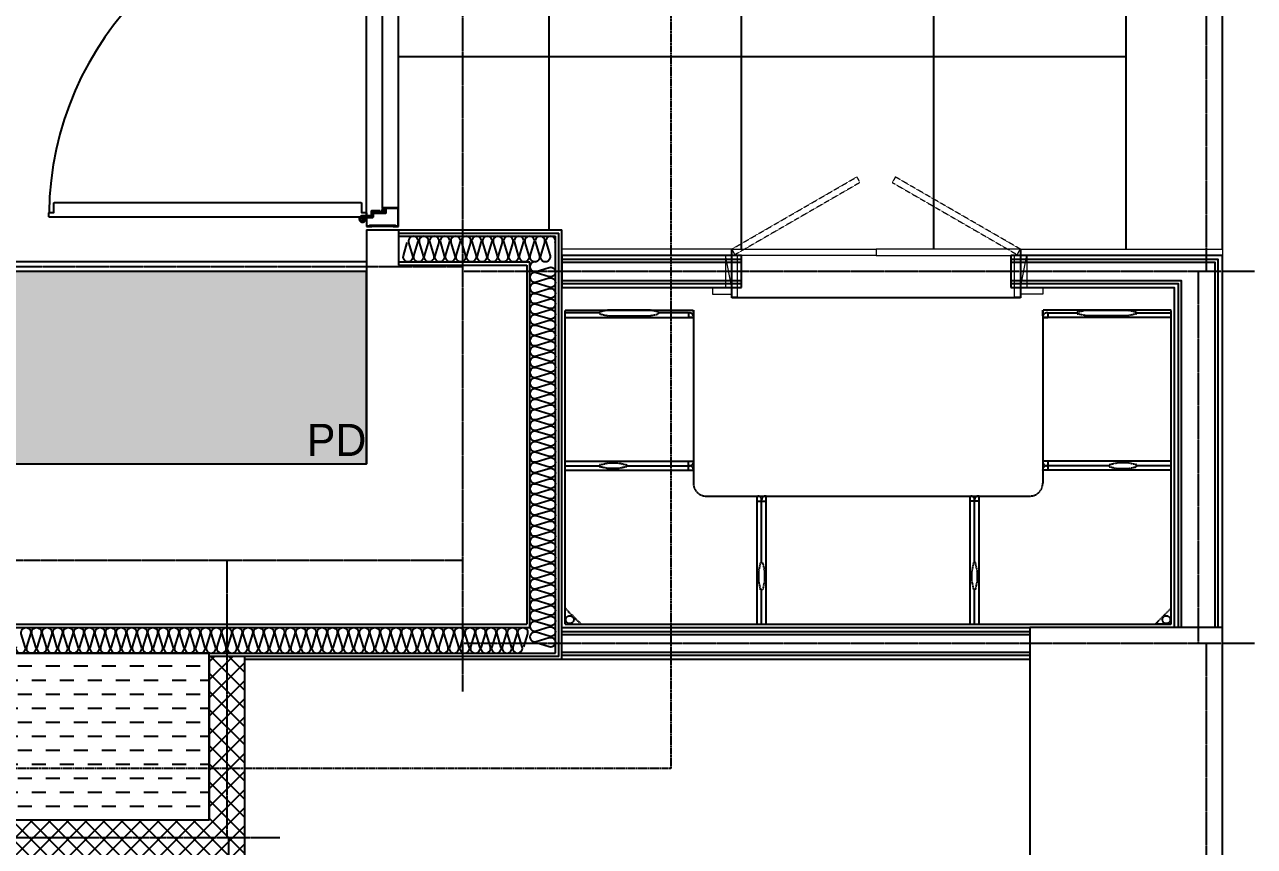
# Model space of a CAD drawing. Header units: millimetres. Extents: x 18456 to 179493, y -203649 to 469211.
# Drawn here: x 140233 to 144070, y 125221 to 127784 of the extents above; entities that cross this region are included whole.
import ezdxf

# ---------------------------------------------------------------- set-up
doc = ezdxf.new("R2010")
doc.units = ezdxf.units.MM
for name, pattern in [('X-평면도(기본형)$0$-HID', [2.5, 1.5, -1]), ('X-평면도(기본형)$0$CEN', [52.5, 50, -1, 0.5, -1]), ('X-평면도(기본형)$0$HID2', [7.5, 6, -1.5]), ('X-평면도(기본형)$0$x-ref_plan S1$0$HID', [2.3, 1.5, -0.8]), ('X-평면도(기본형)$0$X-평면도$0$HID', [2.8, 1.8, -1])]:
    doc.linetypes.add(name, pattern=pattern)
for name, color, linetype, true_color in [('X-평면도(기본형)$0$40HAT', 9, 'Continuous', 0x808080), ('X-평면도(기본형)$0$4GYP', 4, 'Continuous', 0x00ffff), ('X-평면도(기본형)$0$7GYP', 7, 'Continuous', 0x000000), ('X-평면도(기본형)$0$CEN', 1, 'X-평면도(기본형)$0$CEN', 0xff0000), ('X-평면도(기본형)$0$DEFTXT', 7, 'Continuous', 0x7fdfff), ('X-평면도(기본형)$0$DOOR', 4, 'Continuous', 0x00ffff), ('X-평면도(기본형)$0$FUR-KIT', 6, 'Continuous', 0xff00ff), ('X-평면도(기본형)$0$I-FL-FUR(S)', 1, 'X-평면도(기본형)$0$-HID', 0xff0000), ('X-평면도(기본형)$0$INS', 9, 'Continuous', 0x808080), ('X-평면도(기본형)$0$INSUL', 9, 'Continuous', 0x808080), ('X-평면도(기본형)$0$LV', 4, 'Continuous', 0x00ffff), ('X-평면도(기본형)$0$STL', 4, 'Continuous', 0x00ffff), ('X-평면도(기본형)$0$TIL', 5, 'Continuous', 0x0000ff), ('X-평면도(기본형)$0$UIS', 7, 'X-평면도(기본형)$0$HID2', 0x000000), ('X-평면도(기본형)$0$W1', 2, 'Continuous', 0xffff00), ('X-평면도(기본형)$0$W2', 3, 'Continuous', 0x00ff00), ('X-평면도(기본형)$0$설비OPEN', 9, 'Continuous', 0x808080)]:
    doc.layers.add(name, color=color, linetype=linetype, true_color=true_color)
doc.layers.add('X-평면도(기본형)$0$FUR-FIX', color=6, linetype='Continuous', lineweight=9, true_color=0xff00ff)
doc.styles.add('맑은 고딕 Regular', font='')
doc.styles.get('맑은 고딕 Regular').set_extended_font_data('M+39D80 怨좊뵓')
pattern_1 = [(0, (2049.63, -16491.053), (43.75, 43.75), [43.75, -43.75])]

# ---------------------------------------------------------------- blocks, each defined once
blk = doc.blocks.new('X-평면도(기본형)$0$A$C200833B1')
at = {"layer": 'X-평면도(기본형)$0$FUR-FIX', "color": 6, "true_color": 0xff00ff}
for p, q in [((-980, 0, 0), (-980, 20, 0)), ((-980, 20, 0), (-920, 20, 0)), ((-980, 0, 0), (-920, 0, 0)), ((-920, 0, 0), (-940, -100)), ((-903, 30, 0), (-920, 30, 0)), ((-903, -100, 0), (-903, 30, 0)), ((-38, 30, 0), (-38, -100, 0)), ((-20, 30, 0), (-38, 30, 0)), ((-20, 30, 0), (-20, -120, 0)), ((50, 20, 0), (-20, 20, 0)), ((50, 0, 0), (-20, 0, 0)), ((-20, 0, 0), (0, -100)), ((50, 0, 0), (50, 20, 0))]:
    blk.add_line(p, q, dxfattribs=at)
for points in [[(-920, 0), (-920, -100), (-940, -100), (-940, 0)], [(-20, 0), (-20, -100), (0, -100), (0, 0)], [(-920, -100), (-920, -120), (-1450, -120), (-1450, -100)], [(610, -120), (610, -100), (-20, -100), (-20, -120)]]:
    blk.add_lwpolyline(points, close=True, dxfattribs=at)
at = {"layer": 'X-평면도(기본형)$0$FUR-FIX', "color": 8, "ltscale": 20, "true_color": 0x808080}
for points in [[(-920, -120), (-470, -120), (-470, -100), (-920, -100)], [(-20, -120), (-470, -120), (-470, -100), (-20, -100)]]:
    blk.add_lwpolyline(points, close=True, dxfattribs=at)
at = {"layer": 'X-평면도(기본형)$0$FUR-FIX', "color": 1, "linetype": 'X-평면도(기본형)$0$x-ref_plan S1$0$HID', "ltscale": 0.5, "true_color": 0xff0000}
for points in [[(-910, -102.7), (-920, -120), (-530.3, -345), (-520.3, -327.7)], [(-30, -102.7), (-20, -120), (-409.7, -345), (-419.7, -327.7)]]:
    blk.add_lwpolyline(points, close=True, dxfattribs=at)
at = {"layer": 'X-평면도(기본형)$0$FUR-KIT', "linetype": 'Continuous'}
for p, q in [((-920, 32, 0), (-920, -118, 0)), ((-20, 32, 0), (-920, 32, 0)), ((-20, -118, 0), (-20, 32, 0))]:
    blk.add_line(p, q, dxfattribs=at)
blk = doc.blocks.new('X-평면도(기본형)$0$A$C60D55377')
at = {"layer": 'X-평면도(기본형)$0$I-FL-FUR(S)', "color": 1, "linetype": 'X-평면도(기본형)$0$X-평면도$0$HID', "true_color": 0xff0000}
for p, q in [((0, 980), (400, 980)), ((0, 0), (0, 980)), ((107.5, 971), (0, 971)), ((107.5, 973.6), (107.5, 968.4)), ((135, 980), (107.9, 974.1)), ((107.9, 967.9), (135, 962)), ((264, 980), (135, 980)), ((135, 962), (264, 962)), ((291.1, 974.1), (264, 980)), ((264, 962), (291.1, 967.9)), ((291.5, 968.4), (291.5, 973.6)), ((384.5, 971), (291.5, 971)), ((384.5, 971), (388, 971)), ((384.5, 971), (384.5, 957)), ((400, 980), (400, 440)), ((400, 962), (400, 980)), ((1890, 980), (1490, 980)), ((1490, 980), (1490, 440)), ((1490, 962), (1490, 980)), ((1505.5, 971), (1502, 971)), ((1505.5, 971), (1505.5, 957)), ((1505.5, 971), (1597.5, 971)), ((1597.5, 968.4), (1597.5, 973.6)), ((1597.9, 974.1), (1625, 980)), ((1625, 962), (1597.9, 967.9)), ((1625, 980), (1755, 980)), ((1755, 962), (1625, 962)), ((1755, 980), (1782.1, 974.1)), ((1782.1, 967.9), (1755, 962)), ((1782.5, 973.6), (1782.5, 968.4)), ((1782.5, 971), (1890, 971)), ((1890, 0), (1890, 980)), ((0, 957), (400, 957)), ((400, 957), (384.5, 957)), ((400, 959), (400, 957)), ((1490, 959), (1490, 957)), ((1490, 957), (1505.5, 957)), ((1890, 957), (1490, 957)), ((0, 508.4), (400, 508.4)), ((107.9, 497.5), (135, 503.4)), ((135, 503.4), (165, 503.4)), ((165, 503.4), (192.1, 497.5)), ((384, 508.4), (384, 480.4)), ((400, 508.4), (400, 506.4)), ((1890, 508.4), (1490, 508.4)), ((1490, 508.4), (1490, 506.4)), ((1506, 508.4), (1506, 480.4)), ((1725, 503.4), (1697.9, 497.5)), ((1755, 503.4), (1725, 503.4)), ((1782.1, 497.5), (1755, 503.4)), ((0, 494.4), (107.5, 494.4)), ((0, 480.4), (400, 480.4)), ((107.5, 491.8), (107.5, 497)), ((135, 485.4), (107.9, 491.3)), ((165, 485.4), (135, 485.4)), ((192.1, 491.3), (165, 485.4)), ((192.5, 497), (192.5, 491.8)), ((192.5, 494.4), (388, 494.4)), ((400, 480.4), (400, 482.4)), ((1490, 480.4), (1490, 482.4)), ((1890, 480.4), (1490, 480.4)), ((1697.5, 494.4), (1502, 494.4)), ((1697.5, 497), (1697.5, 491.8)), ((1697.9, 491.3), (1725, 485.4)), ((1725, 485.4), (1755, 485.4)), ((1755, 485.4), (1782.1, 491.3)), ((1782.5, 491.8), (1782.5, 497)), ((1890, 494.4), (1782.5, 494.4)), ((440, 400), (1450, 400)), ((599, 0), (599, 400)), ((599, 400), (601, 400)), ((599, 384), (627, 384)), ((613, 192.5), (613, 388)), ((627, 400), (625, 400)), ((627, 0), (627, 400)), ((1263, 0), (1263, 400)), ((1263, 400), (1265, 400)), ((1291, 384), (1263, 384)), ((1277, 192.5), (1277, 388)), ((1291, 400), (1289, 400)), ((1291, 0), (1291, 400)), ((604, 165), (609.9, 192.1)), ((610.4, 192.5), (615.6, 192.5)), ((616.1, 192.1), (622, 165)), ((1273.9, 192.1), (1268, 165)), ((1279.6, 192.5), (1274.4, 192.5)), ((1286, 165), (1280.1, 192.1)), ((604, 135), (604, 165)), ((622, 165), (622, 135)), ((1268, 165), (1268, 135)), ((1286, 135), (1286, 165)), ((609.9, 107.9), (604, 135)), ((622, 135), (616.1, 107.9)), ((1268, 135), (1273.9, 107.9)), ((1280.1, 107.9), (1286, 135)), ((615.6, 107.5), (610.4, 107.5)), ((613, 0), (613, 107.5)), ((1274.4, 107.5), (1279.6, 107.5)), ((1277, 0), (1277, 107.5)), ((0, 0), (0, 50)), ((0, 50), (50, 0)), ((1890, 50), (1840, 0)), ((1890, 0), (1890, 50)), ((0, 0), (1890, 0)), ((0, 0), (50, 0)), ((0, 0), (50, 0)), ((1890, 0), (1840, 0)), ((1890, 0), (1840, 0))]:
    blk.add_line(p, q, dxfattribs=at)
for centre in [(14.5, 14.5), (1875.5, 14.5)]:
    blk.add_circle(centre, 12.3, dxfattribs=at)
for centre, radius, start, end in [((108, 973.6), 0.5, 102.308, 180), ((108, 968.4), 0.5, 180, 257.692), ((291, 973.6), 0.5, 0, 77.692), ((291, 968.4), 0.5, 282.308, 0), ((388, 959), 12, 0, 90), ((1502, 959), 12, 90, 180), ((1598, 973.6), 0.5, 102.308, 180), ((1598, 968.4), 0.5, 180, 257.692), ((1782, 973.6), 0.5, 0, 77.692), ((1782, 968.4), 0.5, 282.308, 0), ((388, 506.4), 12, 270, 0), ((1502, 506.4), 12, 180, 270), ((108, 497), 0.5, 102.308, 180), ((108, 491.8), 0.5, 180, 257.692), ((192, 497), 0.5, 0, 77.692), ((192, 491.8), 0.5, 282.308, 360), ((388, 482.4), 12, 0, 90), ((1502, 482.4), 12, 90, 180), ((1698, 497), 0.5, 102.308, 180), ((1698, 491.8), 0.5, 180, 257.692), ((1782, 497), 0.5, 0, 77.692), ((1782, 491.8), 0.5, 282.308, 360), ((440, 440), 40, 180, 270), ((1450, 440), 40, 270, 0), ((601, 388), 12, 0, 90), ((625, 388), 12, 90, 180), ((1265, 388), 12, 0, 90), ((1289, 388), 12, 90, 180), ((610.4, 192), 0.5, 90, 167.692), ((615.6, 192), 0.5, 12.308, 90), ((1274.4, 192), 0.5, 90, 167.692), ((1279.6, 192), 0.5, 12.308, 90), ((610.4, 108), 0.5, 192.308, 270), ((615.6, 108), 0.5, 270, 347.692), ((1274.4, 108), 0.5, 192.308, 270), ((1279.6, 108), 0.5, 270, 347.692)]:
    blk.add_arc(centre, radius, start, end, dxfattribs=at)
blk = doc.blocks.new('X-평면도(기본형)$0$hd1050')
at = {"layer": 'X-평면도(기본형)$0$DOOR'}
for p, q in [((30, 1), (30, 989)), ((31, 990), (43, 990)), ((44, 989), (44, 976)), ((45, 975), (74, 975)), ((75, 974), (75, 16)), ((29, 0), (0, 0)), ((0, 0), (0, -16.5)), ((27, 2.5), (26.4, 4.4)), ((27.1, 2.5), (26.5, 4.4)), ((27.2, 2.5), (26.6, 4.4)), ((29.2, 3.4), (28, 5)), ((29.6, 3.7), (28.4, 5.3)), ((30.5, 4.4), (29.2, 5.9)), ((30, -21), (30, 4.9)), ((31, -17), (31, 4.9)), ((43, 0), (31, 0)), ((34, -14), (34, 12)), ((44, 14), (44, 1)), ((74, 15), (45, 15)), ((1021, 0), (1050, 0)), ((1050, 0), (1050, -16.5)), ((0, -16.5), (1.6, -16.5)), ((1.6, -16.5), (1.6, -2.6)), ((2.6, -1.6), (27.4, -1.6)), ((28.4, -2.6), (28.4, -19.6)), ((29.4, -20.6), (41.4, -20.6)), ((30, -18), (30, -1)), ((43, -19), (31, -19)), ((31, -22), (40, -22)), ((32, -18), (45, -18)), ((34, -19), (43, -19)), ((48, -15), (35, -15)), ((41, -43), (41, -23)), ((43, -25.7), (41, -25.7)), ((43, -28.7), (41, -28.7)), ((43, -34.1), (41, -34.1)), ((43, -37.1), (41, -37.1)), ((42.4, -21.6), (42.4, -61.1)), ((44, -25.2), (43, -25.7)), ((43, -28.7), (44, -29.2)), ((44, -33.6), (43, -34.1)), ((44, -37.6), (43, -37.1)), ((44, -59.5), (44, -20)), ((44, -43), (44, -20)), ((46, -19), (46, -43)), ((46, -25.2), (47, -25.7)), ((47, -28.7), (46, -29.2)), ((46, -33.6), (47, -34.1)), ((46, -37.6), (47, -37.1)), ((47, -25.7), (49, -25.7)), ((47, -28.7), (49, -28.7)), ((47, -34.1), (49, -34.1)), ((47, -37.1), (49, -37.1)), ((49, -43), (49, -16)), ((1006, -59.5), (1006, -20)), ((1007, -19), (1019, -19)), ((1007.6, -21.6), (1007.6, -61.1)), ((1020.6, -20.6), (1008.6, -20.6)), ((1020, -18), (1020, -1)), ((1021.6, -2.6), (1021.6, -19.6)), ((1047.4, -1.6), (1022.6, -1.6)), ((1048.4, -16.5), (1048.4, -2.6)), ((1050, -16.5), (1048.4, -16.5)), ((44, -43), (41, -43)), ((43.4, -62.1), (56.3, -62.1)), ((44.7, -54.4), (48.2, -50.9)), ((44.7, -53.6), (47.4, -50.9)), ((44.7, -55.2), (48.9, -51)), ((44.7, -52.8), (46.6, -51)), ((44.7, -59.3), (44.7, -52.2)), ((44.7, -52.4), (48.9, -56.6)), ((44.7, -53.2), (48.2, -56.7)), ((44.7, -55.9), (46.9, -53.8)), ((44.7, -54), (47.6, -56.9)), ((44.7, -56.7), (47.1, -54.3)), ((44.7, -57.5), (47.6, -54.7)), ((44.7, -54.8), (47.2, -57.2)), ((44.7, -58.3), (48.2, -54.9)), ((44.7, -59.1), (48.9, -55)), ((44.7, -55.6), (46.9, -57.7)), ((44.7, -56.4), (48.5, -60.2)), ((44.7, -57.2), (47.8, -60.2)), ((44.7, -58), (47, -60.2)), ((44.7, -58.8), (46.2, -60.2)), ((44.8, -52), (45.4, -51.4)), ((44.8, -59.6), (45.3, -60.1)), ((44.9, -51.8), (46.9, -53.8)), ((44.9, -59.8), (46.9, -57.8)), ((54.5, -60.5), (45, -60.5)), ((45.3, -51.4), (47, -53.1)), ((45.3, -60.1), (47, -58.4)), ((54, -60.2), (45.6, -60.2)), ((45.8, -51.2), (47.4, -52.8)), ((46, -43), (49, -43)), ((46, -60.2), (47.4, -58.8)), ((46.4, -48.8), (46.4, -48.8)), ((46.5, -48.7), (46.6, -48.8)), ((46.5, -51), (48, -52.5)), ((46.8, -60.2), (47.9, -59.1)), ((47.1, -48.5), (47.5, -48.8)), ((47.1, -50.9), (48.6, -52.4)), ((47.2, -48.8), (47.7, -48.3)), ((47.6, -60.2), (48.6, -59.2)), ((47.7, -48.3), (48.8, -49.4)), ((47.8, -48.9), (48.6, -48.1)), ((47.8, -56.8), (49.9, -54.7)), ((47.9, -50.9), (49.5, -52.5)), ((47.9, -54.8), (50, -56.9)), ((48.3, -48.1), (54.4, -54.2)), ((48.3, -52.4), (49.5, -51.2)), ((48.3, -59.2), (49.3, -60.2)), ((48.4, -49.2), (49.4, -48.1)), ((48.4, -60.2), (49.4, -59.1)), ((48.8, -51), (54.6, -56.8)), ((48.8, -56.6), (54, -51.4)), ((48.8, -55), (54.1, -60.2)), ((48.9, -49.4), (50.1, -48.2)), ((49.1, -48.1), (54.3, -53.3)), ((49.1, -52.4), (50, -51.5)), ((49.1, -59.2), (50.1, -60.2)), ((49.2, -60.2), (54.4, -54.9)), ((49.3, -49.8), (50.7, -48.4)), ((49.5, -56.7), (54.1, -52.1)), ((49.5, -54.9), (54.6, -59.9)), ((49.7, -50.2), (51.3, -48.6)), ((49.7, -52.5), (52.7, -49.6)), ((49.8, -59), (50.9, -60.2)), ((49.9, -48.2), (54.2, -52.4)), ((49.9, -50.5), (54.4, -55)), ((50, -50.7), (51.8, -48.9)), ((50, -60.2), (54.5, -55.7)), ((50.1, -56.9), (54.2, -52.8)), ((50.1, -54.6), (54.9, -59.4)), ((50.2, -52.8), (53.1, -50)), ((50.2, -51.5), (54.5, -55.9)), ((50.3, -51.2), (52.3, -49.2)), ((50.3, -58.8), (51.7, -60.2)), ((50.5, -57.3), (54.3, -53.5)), ((50.5, -54.3), (54.8, -58.5)), ((50.6, -53.2), (53.4, -50.4)), ((50.6, -57.6), (53.3, -60.2)), ((50.6, -58.3), (52.5, -60.2)), ((50.7, -54), (53.7, -50.9)), ((50.7, -53.7), (54.7, -57.7)), ((50.7, -57.9), (54.4, -54.2)), ((50.8, -60.2), (54.6, -56.4)), ((51, -48.5), (54, -51.5)), ((51.5, -60.2), (54.6, -57.1)), ((52.3, -60.2), (54.7, -57.8)), ((53.1, -60.2), (54.8, -58.5)), ((53.9, -60.2), (54.9, -59.2)), ((54.1, -51.7), (54.9, -59.2)), ((54.8, -52.1), (55.5, -59.4)), ((57.3, -61), (56.4, -52.1)), ((57.4, -52.1), (57.4, -97.4)), ((59, -99), (59, -52.1)), ((991, -99), (991, -52.1)), ((992.6, -52.1), (992.6, -97.4)), ((992.7, -61), (993.6, -52.1)), ((1006.6, -62.1), (993.7, -62.1)), ((995.2, -52.1), (994.5, -59.4)), ((995.9, -51.7), (995.1, -59.2)), ((999.9, -54.6), (995.1, -59.4)), ((996.1, -60.2), (995.1, -59.2)), ((999.5, -54.3), (995.2, -58.5)), ((996.9, -60.2), (995.2, -58.5)), ((999.3, -53.7), (995.3, -57.7)), ((997.7, -60.2), (995.3, -57.8)), ((1001.2, -51), (995.4, -56.8)), ((1000.5, -54.9), (995.4, -59.9)), ((999.2, -60.2), (995.4, -56.4)), ((998.5, -60.2), (995.4, -57.1)), ((999.8, -51.5), (995.5, -55.9)), ((1000, -60.2), (995.5, -55.7)), ((995.5, -60.5), (1005, -60.5)), ((1001.7, -48.1), (995.6, -54.2)), ((1000.1, -50.5), (995.6, -55)), ((999.3, -57.9), (995.6, -54.2)), ((1000.8, -60.2), (995.6, -54.9)), ((1000.9, -48.1), (995.7, -53.3)), ((999.5, -57.3), (995.7, -53.5)), ((1000.1, -48.2), (995.8, -52.4)), ((999.9, -56.9), (995.8, -52.8)), ((1000.5, -56.7), (995.9, -52.1)), ((1001.2, -55), (995.9, -60.2)), ((999, -48.5), (996, -51.5)), ((1001.2, -56.6), (996, -51.4)), ((996, -60.2), (1004.4, -60.2)), ((999.3, -54), (996.3, -50.9)), ((999.4, -53.2), (996.6, -50.4)), ((999.4, -57.6), (996.7, -60.2)), ((999.8, -52.8), (996.9, -50)), ((1000.3, -52.5), (997.3, -49.6)), ((999.4, -58.3), (997.5, -60.2)), ((999.7, -51.2), (997.7, -49.2)), ((1000, -50.7), (998.2, -48.9)), ((999.7, -58.8), (998.3, -60.2)), ((1000.3, -50.2), (998.7, -48.6)), ((1000.2, -59), (999.1, -60.2)), ((1000.7, -49.8), (999.3, -48.4)), ((1001.1, -49.4), (999.9, -48.2)), ((1000.9, -59.2), (999.9, -60.2)), ((1000.9, -52.4), (1000, -51.5)), ((1002.1, -54.8), (1000, -56.9)), ((1002.2, -56.8), (1000.1, -54.7)), ((1002.1, -50.9), (1000.5, -52.5)), ((1001.7, -52.4), (1000.5, -51.2)), ((1001.6, -49.2), (1000.6, -48.1)), ((1001.6, -60.2), (1000.6, -59.1)), ((1001.7, -59.2), (1000.7, -60.2)), ((1005.3, -55.2), (1001.1, -51)), ((1005.3, -52.4), (1001.1, -56.6)), ((1005.3, -59.1), (1001.1, -55)), ((1002.3, -48.3), (1001.2, -49.4)), ((1002.2, -48.9), (1001.4, -48.1)), ((1002.9, -50.9), (1001.4, -52.4)), ((1002.4, -60.2), (1001.4, -59.2)), ((1005.3, -56.4), (1001.5, -60.2)), ((1005.3, -54.4), (1001.8, -50.9)), ((1005.3, -53.2), (1001.8, -56.7)), ((1005.3, -58.3), (1001.8, -54.9)), ((1003.5, -51), (1002, -52.5)), ((1003.2, -60.2), (1002.1, -59.1)), ((1005.3, -57.2), (1002.2, -60.2)), ((1002.8, -48.8), (1002.3, -48.3)), ((1005.3, -54), (1002.4, -56.9)), ((1005.3, -57.5), (1002.4, -54.7)), ((1002.9, -48.5), (1002.5, -48.8)), ((1005.3, -53.6), (1002.6, -50.9)), ((1004.2, -51.2), (1002.6, -52.8)), ((1004, -60.2), (1002.6, -58.8)), ((1005.3, -54.8), (1002.8, -57.2)), ((1005.3, -56.7), (1002.9, -54.3)), ((1004.7, -51.4), (1003, -53.1)), ((1005.3, -58), (1003, -60.2)), ((1004.7, -60.1), (1003, -58.4)), ((1005.1, -51.8), (1003.1, -53.8)), ((1005.3, -55.9), (1003.1, -53.8)), ((1005.3, -55.6), (1003.1, -57.7)), ((1005.1, -59.8), (1003.1, -57.8)), ((1003.5, -48.7), (1003.4, -48.8)), ((1005.3, -52.8), (1003.4, -51)), ((1003.6, -48.8), (1003.6, -48.8)), ((1005.3, -58.8), (1003.8, -60.2)), ((1005.2, -52), (1004.6, -51.4)), ((1005.2, -59.6), (1004.7, -60.1)), ((1005.3, -59.3), (1005.3, -52.2)), ((1.6, -83.5), (0, -83.5)), ((0, -83.5), (0, -100)), ((0, -100), (58, -100)), ((1.6, -97.4), (1.6, -83.5)), ((56.4, -98.4), (2.6, -98.4)), ((1050, -100), (992, -100)), ((993.6, -98.4), (1047.4, -98.4)), ((1048.4, -97.4), (1048.4, -83.5)), ((1048.4, -83.5), (1050, -83.5)), ((1050, -83.5), (1050, -100))]:
    blk.add_line(p, q, dxfattribs=at)
at = {"layer": 'X-평면도(기본형)$0$DOOR', "ltscale": 0.5}
for p, q in [((36.8, 12), (11.2, 12)), ((24, -0.8), (24, 24.8))]:
    blk.add_line(p, q, dxfattribs=at)
at = {"layer": 'X-평면도(기본형)$0$DOOR', "color": 8, "true_color": 0x808080}
for p, q in [((29, 0), (1021, 0)), ((56.9, -50), (993.1, -50)), ((58, -100), (992, -100))]:
    blk.add_line(p, q, dxfattribs=at)
at = {"layer": 'X-평면도(기본형)$0$DOOR'}
for points in [[(1.6, -90.5), (3.2, -90.5), (3.2, -9.5), (1.6, -9.5)], [(1048.4, -90.5), (1046.8, -90.5), (1046.8, -9.5), (1048.4, -9.5)]]:
    blk.add_lwpolyline(points, close=True, dxfattribs=at)
at = {"layer": 'X-평면도(기본형)$0$DOOR', "extrusion": (0, 0, -1)}
for centre, radius, start, end in [((-31, 989), 1, 0, 90), ((-43, 989), 1, 90, 180), ((-74, 974), 1, 90, 180), ((-31, 1), 1, 270, 0), ((-43, 1), 1, 180, 270), ((-74, 16), 1, 180, 270), ((-1021, -1), 1, 0, 90), ((-2.6, -2.6), 1, 0, 90), ((-27.4, -2.6), 1, 90, 180), ((-31, -18), 1, 270, 0), ((-41.4, -21.6), 1, 90, 180), ((-1007, -20), 1, 0, 90), ((-1020.6, -19.6), 1, 180, 270), ((-45, -59.5), 1, 270, 0), ((-54.5, -59.5), 1, 174.2964, 270), ((-56.9, -52.1), 0.508, 0.9565, 180.4456), ((-993.1, -52.1), 2.11, 0, 179.6726), ((-993.7, -61.1), 1, 270, 5.7036), ((-1006.6, -61.1), 1, 180, 270), ((-2.6, -97.4), 1, 270, 0), ((-56.4, -97.4), 1, 180, 270), ((-992, -99), 1, 270, 360)]:
    blk.add_arc(centre, radius, start, end, dxfattribs=at)
at = {"layer": 'X-평면도(기본형)$0$DOOR', "color": 1, "true_color": 0xff0000}
blk.add_arc((30, 0), 990, 0, 89.2235, dxfattribs=at)
at = {"layer": 'X-평면도(기본형)$0$DOOR'}
for centre, radius, start, end in [((45, 976), 1, 180, 270), ((29, -1), 1, 0, 90), ((45, 14), 1, 90, 180), ((29.4, -19.6), 1, 180, 270), ((43, -20), 1, 0, 90), ((1008.6, -21.6), 1, 90, 180), ((1019, -18), 1, 270, 0), ((1022.6, -2.6), 1, 90, 180), ((1047.4, -2.6), 1, 0, 90), ((43.4, -61.1), 1, 180, 270), ((56.9, -52.1), 2.11, 0, 179.6726), ((56.3, -61.1), 1, 270, 5.7036), ((993.1, -52.1), 0.508, 0.9565, 180.4456), ((995.5, -59.5), 1, 174.2964, 270), ((1005, -59.5), 1, 270, 0), ((58, -99), 1, 270, 360), ((993.6, -97.4), 1, 180, 270), ((1047.4, -97.4), 1, 270, 0)]:
    blk.add_arc(centre, radius, start, end, dxfattribs=at)
for points, weights, knots in [([(30.5, 4.4), (33.7, 7.1), (34, 11.3), (34.6, 21.3), (24.7, 22), (14.7, 22.6), (14, 12.7), (13.4, 2.7), (23.3, 2), (26.7, 1.8), (29.6, 3.7)], [0.853625082581, 0.850313167053, 1, 0.707106781187, 1, 0.707106781187, 1, 0.707106781187, 1, 0.876553562644, 0.857165682585], [5.48041, 5.48041, 5.48041, 6.283185, 6.283185, 7.853982, 7.853982, 9.424778, 9.424778, 10.995574, 10.995574, 11.657622, 11.657622, 11.657622]), ([(16, 12), (16, 12), (16, 12), (16, 4), (24, 4), (32, 4), (32, 12), (32, 20), (24, 20), (16, 20), (16, 12)], [0.999587448379, 0.999793578711, 1, 0.707106781187, 1, 0.707106781187, 1, 0.707106781187, 1, 0.707313202476, 0.999587448379], [3.140486, 3.140486, 3.140486, 3.141593, 3.141593, 4.712389, 4.712389, 6.283185, 6.283185, 7.853982, 7.853982, 9.423671, 9.423671, 9.423671]), ([(16.2, 12), (16.2, 12), (16.2, 12), (16.3, 4.2), (24, 4.3), (31.8, 4.3), (31.7, 12), (31.7, 19.8), (24, 19.7), (16.2, 19.7), (16.2, 12)], [0.999879235168, 0.99993960513, 1, 0.707106781187, 1, 0.707106781187, 1, 0.707106781187, 1, 0.707167176056, 0.999879235168], [3.141269, 3.141269, 3.141269, 3.141593, 3.141593, 4.712389, 4.712389, 6.283185, 6.283185, 7.853982, 7.853982, 9.424454, 9.424454, 9.424454]), ([(16.5, 12), (16.5, 4.5), (24, 4.5), (31.5, 4.5), (31.5, 12), (31.5, 19.5), (24, 19.5), (16.5, 19.5), (16.5, 12), (16.5, 12), (16.5, 12)], [0.999809124399, 0.707202250105, 1, 0.707106781187, 1, 0.707106781187, 1, 0.707106781187, 1, 0.999904531081, 0.999809124399], [3.142105, 3.142105, 3.142105, 4.712389, 4.712389, 6.283185, 6.283185, 7.853982, 7.853982, 9.424778, 9.424778, 9.42529, 9.42529, 9.42529]), ([(30, -21), (30, -21.4), (30.3, -21.7), (30.6, -22), (31, -22)], [0.853553390593, 0.853553390594, 1, 0.853553390594, 0.853553390593], [3.926991, 3.926991, 3.926991, 4.712389, 4.712389, 5.497787, 5.497787, 5.497787]), ([(31, -17), (31, -17.4), (31.3, -17.7), (31.6, -18), (32, -18)], [0.853553390593, 0.853553390594, 1, 0.853553390594, 0.853553390593], [3.926991, 3.926991, 3.926991, 4.712389, 4.712389, 5.497787, 5.497787, 5.497787]), ([(33, -18), (33, -18.4), (33.3, -18.7), (33.6, -19), (34, -19)], [0.853553390593, 0.853553390594, 1, 0.853553390594, 0.853553390593], [3.926991, 3.926991, 3.926991, 4.712389, 4.712389, 5.497787, 5.497787, 5.497787]), ([(34, -14), (34, -14.4), (34.3, -14.7), (34.6, -15), (35, -15)], [0.853553390593, 0.853553390594, 1, 0.853553390594, 0.853553390593], [3.926991, 3.926991, 3.926991, 4.712389, 4.712389, 5.497787, 5.497787, 5.497787]), ([(41, -23), (41, -22.6), (40.7, -22.3), (40.4, -22), (40, -22)], [0.853553390593, 0.853553390594, 1, 0.853553390594, 0.853553390593], [0.785398, 0.785398, 0.785398, 1.570796, 1.570796, 2.356194, 2.356194, 2.356194]), ([(44, -20), (44, -19.6), (43.7, -19.3), (43.4, -19), (43, -19)], [0.853553390593, 0.853553390594, 1, 0.853553390594, 0.853553390593], [0.785398, 0.785398, 0.785398, 1.570796, 1.570796, 2.356194, 2.356194, 2.356194]), ([(46, -19), (46, -18.6), (45.7, -18.3), (45.4, -18), (45, -18)], [0.853553390593, 0.853553390594, 1, 0.853553390594, 0.853553390593], [0.785398, 0.785398, 0.785398, 1.570796, 1.570796, 2.356194, 2.356194, 2.356194]), ([(49, -16), (49, -15.6), (48.7, -15.3), (48.4, -15), (48, -15)], [0.853553390593, 0.853553390594, 1, 0.853553390594, 0.853553390593], [0.785398, 0.785398, 0.785398, 1.570796, 1.570796, 2.356194, 2.356194, 2.356194]), ([(45.3, -51.4), (45.1, -51.5), (45, -51.6), (44.7, -51.9), (44.7, -52.2)], [0.894566254164, 0.931053034541, 1, 0.853553390609, 0.853553390593], [1.201031, 1.201031, 1.201031, 1.570796, 1.570796, 2.356194, 2.356194, 2.356194]), ([(44.7, -59.3), (44.7, -59.7), (45, -59.9), (45.3, -60.2), (45.6, -60.2)], [0.853553390593, 0.853553390596, 1, 0.853553390596, 0.853553390593], [0.785398, 0.785398, 0.785398, 1.570796, 1.570796, 2.356194, 2.356194, 2.356194]), ([(54.1, -51.7), (53.7, -50.5), (52.8, -49.7), (49.9, -46.7), (46.3, -48.8)], [0.877770250075, 0.913105695011, 1, 0.759176397407, 0.914374306004], [4.246372, 4.246372, 4.246372, 4.712389, 4.712389, 6.003934, 6.003934, 6.003934]), ([(50.4, -51.7), (50.2, -50.7), (49.4, -49.9), (48.1, -48.6), (46.3, -48.8)], [0.864680486591, 0.893920771996, 1, 0.834755225504, 0.855966358788], [4.143482, 4.143482, 4.143482, 4.712389, 4.712389, 5.598602, 5.598602, 5.598602]), ([(48.8, -52.4), (50.7, -52.4), (50.7, -53.7), (50.7, -55), (48.8, -55), (46.9, -55), (46.9, -53.7), (46.9, -52.4), (48.8, -52.4)], [1, 0.707106781187, 1, 0.707106781187, 1, 0.707106781187, 1, 0.707106781187, 1], [1.570796, 1.570796, 1.570796, 3.141593, 3.141593, 4.712389, 4.712389, 6.283185, 6.283185, 7.853982, 7.853982, 7.853982]), ([(48.8, -56.6), (50.7, -56.6), (50.7, -57.9), (50.7, -59.2), (48.8, -59.2), (46.9, -59.2), (46.9, -57.9), (46.9, -56.6), (48.8, -56.6)], [1, 0.707106781187, 1, 0.707106781187, 1, 0.707106781187, 1, 0.707106781187, 1], [4.712389, 4.712389, 4.712389, 6.283185, 6.283185, 7.853982, 7.853982, 9.424778, 9.424778, 10.995574, 10.995574, 10.995574]), ([(54, -60.2), (54.3, -60.2), (54.6, -59.9), (54.9, -59.6), (54.9, -59.2)], [0.853553390593, 0.853553390597, 1, 0.836022309343, 0.855652031259], [3.926991, 3.926991, 3.926991, 4.712389, 4.712389, 5.591807, 5.591807, 5.591807]), ([(996, -60.2), (995.7, -60.2), (995.4, -59.9), (995.1, -59.6), (995.1, -59.2)], [0.853553390593, 0.853553390597, 1, 0.836022309343, 0.855652031259], [3.926991, 3.926991, 3.926991, 4.712389, 4.712389, 5.591807, 5.591807, 5.591807]), ([(995.9, -51.7), (996.3, -50.5), (997.2, -49.7), (1000.1, -46.7), (1003.7, -48.8)], [0.877770250075, 0.913105695011, 1, 0.759176397407, 0.914374306004], [4.246372, 4.246372, 4.246372, 4.712389, 4.712389, 6.003934, 6.003934, 6.003934]), ([(1001.2, -52.4), (999.3, -52.4), (999.3, -53.7), (999.3, -55), (1001.2, -55), (1003.1, -55), (1003.1, -53.7), (1003.1, -52.4), (1001.2, -52.4)], [1, 0.707106781187, 1, 0.707106781187, 1, 0.707106781187, 1, 0.707106781187, 1], [1.570796, 1.570796, 1.570796, 3.141593, 3.141593, 4.712389, 4.712389, 6.283185, 6.283185, 7.853982, 7.853982, 7.853982]), ([(1001.2, -56.6), (999.3, -56.6), (999.3, -57.9), (999.3, -59.2), (1001.2, -59.2), (1003.1, -59.2), (1003.1, -57.9), (1003.1, -56.6), (1001.2, -56.6)], [1, 0.707106781187, 1, 0.707106781187, 1, 0.707106781187, 1, 0.707106781187, 1], [4.712389, 4.712389, 4.712389, 6.283185, 6.283185, 7.853982, 7.853982, 9.424778, 9.424778, 10.995574, 10.995574, 10.995574]), ([(999.6, -51.7), (999.8, -50.7), (1000.6, -49.9), (1001.9, -48.6), (1003.7, -48.8)], [0.864680486591, 0.893920771996, 1, 0.834755225504, 0.855966358788], [4.143482, 4.143482, 4.143482, 4.712389, 4.712389, 5.598602, 5.598602, 5.598602]), ([(1005.3, -59.3), (1005.3, -59.7), (1005, -59.9), (1004.7, -60.2), (1004.4, -60.2)], [0.853553390593, 0.853553390596, 1, 0.853553390596, 0.853553390593], [0.785398, 0.785398, 0.785398, 1.570796, 1.570796, 2.356194, 2.356194, 2.356194]), ([(1004.7, -51.4), (1004.9, -51.5), (1005, -51.6), (1005.3, -51.9), (1005.3, -52.2)], [0.894566254164, 0.931053034541, 1, 0.853553390609, 0.853553390593], [1.201031, 1.201031, 1.201031, 1.570796, 1.570796, 2.356194, 2.356194, 2.356194])]:
    blk.add_rational_spline(points, weights, degree=2, knots=knots, dxfattribs=at)
for points in [[(50.4, -51.7), (47.9, -50.1), (45.3, -51.4)], [(999.6, -51.7), (1002.1, -50.1), (1004.7, -51.4)]]:
    blk.add_rational_spline(points, [0.928131111712, 0.793099416679, 0.902558413906], degree=2, dxfattribs=at)
blk = doc.blocks.new('U56 (X-평면도(기본형)$0$ins-l)')
at = {"layer": 'X-평면도(기본형)$0$INSUL', "color": 8, "true_color": 0x808080}
for p, q in [((4282.5, 24.2), (4267, 75.8)), ((4303.1, 75.8), (4287.6, 24.2)), ((4323.7, 24.2), (4308.2, 75.8)), ((4344.3, 75.8), (4328.9, 24.2)), ((4364.9, 24.2), (4349.5, 75.8)), ((4385.5, 75.8), (4370.1, 24.2)), ((4406.1, 24.2), (4390.7, 75.8)), ((4426.8, 75.8), (4411.3, 24.2)), ((4447.4, 24.2), (4431.9, 75.8)), ((4468, 75.8), (4452.5, 24.2)), ((4488.6, 24.2), (4473.1, 75.8)), ((4509.2, 75.8), (4493.7, 24.2)), ((4529.8, 24.2), (4514.3, 75.8)), ((4550.4, 75.8), (4535, 24.2)), ((4571, 24.2), (4555.6, 75.8)), ((4591.6, 75.8), (4576.2, 24.2)), ((4612.2, 24.2), (4596.8, 75.8)), ((4632.9, 75.8), (4617.4, 24.2)), ((4653.5, 24.2), (4638, 75.8)), ((4674.1, 75.8), (4658.6, 24.2)), ((4694.7, 24.2), (4679.2, 75.8)), ((4715.3, 75.8), (4699.8, 24.2)), ((4735.9, 24.2), (4720.4, 75.8)), ((4756.5, 75.8), (4741.1, 24.2)), ((4777.1, 24.2), (4761.7, 75.8)), ((4797.7, 75.8), (4782.3, 24.2)), ((4818.3, 24.2), (4802.9, 75.8)), ((4839, 75.8), (4823.5, 24.2)), ((4859.6, 24.2), (4844.1, 75.8)), ((4880.2, 75.8), (4864.7, 24.2)), ((4900.8, 24.2), (4885.3, 75.8)), ((4921.4, 75.8), (4905.9, 24.2)), ((4942, 24.2), (4926.5, 75.8)), ((4962.6, 75.8), (4947.2, 24.2)), ((4983.2, 24.2), (4967.8, 75.8)), ((5003.8, 75.8), (4988.4, 24.2)), ((5024.4, 24.2), (5009, 75.8)), ((5045, 75.8), (5029.6, 24.2)), ((5065.7, 24.2), (5050.2, 75.8)), ((5086.3, 75.8), (5070.8, 24.2)), ((5106.9, 24.2), (5091.4, 75.8)), ((5127.5, 75.8), (5112, 24.2)), ((5148.1, 24.2), (5132.6, 75.8)), ((5168.7, 75.8), (5153.3, 24.2)), ((5189.3, 24.2), (5173.9, 75.8)), ((5209.9, 75.8), (5194.5, 24.2)), ((5230.5, 24.2), (5215.1, 75.8)), ((5251.1, 75.8), (5235.7, 24.2)), ((5271.8, 24.2), (5256.3, 75.8)), ((5292.4, 75.8), (5276.9, 24.2)), ((5313, 24.2), (5297.5, 75.8)), ((5333.6, 75.8), (5318.1, 24.2)), ((5354.2, 24.2), (5338.7, 75.8)), ((5374.8, 75.8), (5359.3, 24.2)), ((5395.4, 24.2), (5380, 75.8)), ((5416, 75.8), (5400.6, 24.2)), ((5436.6, 24.2), (5421.2, 75.8)), ((5457.2, 75.8), (5441.8, 24.2)), ((5477.9, 24.2), (5462.4, 75.8)), ((5498.5, 75.8), (5483, 24.2)), ((5519.1, 24.2), (5503.6, 75.8)), ((5539.7, 75.8), (5524.2, 24.2)), ((5560.3, 24.2), (5544.8, 75.8)), ((5580.9, 75.8), (5565.4, 24.2)), ((5601.5, 24.2), (5586.1, 75.8)), ((5622.1, 75.8), (5606.7, 24.2)), ((5642.7, 24.2), (5627.3, 75.8)), ((5663.3, 75.8), (5647.9, 24.2)), ((5684, 24.2), (5668.5, 75.8)), ((5704.6, 75.8), (5689.1, 24.2)), ((5725.2, 24.2), (5709.7, 75.8)), ((5745.8, 75.8), (5730.3, 24.2)), ((5766.4, 24.2), (5750.9, 75.8)), ((5787, 75.8), (5771.5, 24.2)), ((5807.6, 24.2), (5792.2, 75.8)), ((5828.2, 75.8), (5812.8, 24.2)), ((5848.8, 24.2), (5833.4, 75.8)), ((5869.4, 75.8), (5854, 24.2)), ((5890.1, 24.2), (5874.6, 75.8)), ((5910.7, 75.8), (5895.2, 24.2)), ((5931.3, 24.2), (5915.8, 75.8)), ((5951.9, 75.8), (5936.4, 24.2)), ((5972.5, 24.2), (5957, 75.8)), ((5993.1, 75.8), (5977.6, 24.2)), ((6013.7, 24.2), (5998.3, 75.8)), ((6034.3, 75.8), (6018.9, 24.2)), ((6054.9, 24.2), (6039.5, 75.8)), ((6075.5, 75.8), (6060.1, 24.2)), ((6096.2, 24.2), (6080.7, 75.8)), ((6116.8, 75.8), (6101.3, 24.2)), ((6137.4, 24.2), (6121.9, 75.8)), ((6158, 75.8), (6142.5, 24.2)), ((6178.6, 24.2), (6163.1, 75.8)), ((6199.2, 75.8), (6183.7, 24.2)), ((6219.8, 24.2), (6204.4, 75.8)), ((6240.4, 75.8), (6225, 24.2))]:
    blk.add_line(p, q, dxfattribs=at)
at = {"layer": 'X-평면도(기본형)$0$INSUL', "color": 8, "true_color": 0x808080, "extrusion": (0, 0, -1)}
for centre in [(-4285.1, 81.2), (-4326.3, 81.2), (-4367.5, 81.2), (-4408.7, 81.2), (-4449.9, 81.2), (-4491.2, 81.2), (-4532.4, 81.2), (-4573.6, 81.2), (-4614.8, 81.2), (-4656, 81.2), (-4697.3, 81.2), (-4738.5, 81.2), (-4779.7, 81.2), (-4820.9, 81.2), (-4862.1, 81.2), (-4903.4, 81.2), (-4944.6, 81.2), (-4985.8, 81.2), (-5027, 81.2), (-5068.2, 81.2), (-5109.5, 81.2), (-5150.7, 81.2), (-5191.9, 81.2), (-5233.1, 81.2), (-5274.3, 81.2), (-5315.6, 81.2), (-5356.8, 81.2), (-5398, 81.2), (-5439.2, 81.2), (-5480.4, 81.2), (-5521.7, 81.2), (-5562.9, 81.2), (-5604.1, 81.2), (-5645.3, 81.2), (-5686.5, 81.2), (-5727.8, 81.2), (-5769, 81.2), (-5810.2, 81.2), (-5851.4, 81.2), (-5892.6, 81.2), (-5933.8, 81.2), (-5975.1, 81.2), (-6016.3, 81.2), (-6057.5, 81.2), (-6098.7, 81.2), (-6139.9, 81.2), (-6181.2, 81.2), (-6222.4, 81.2)]:
    blk.add_arc(centre, 18.8, 343.3008, 196.6992, dxfattribs=at)
at = {"layer": 'X-평면도(기본형)$0$INSUL', "color": 8, "true_color": 0x808080}
for centre in [(4264.5, 18.8), (4305.7, 18.8), (4346.9, 18.8), (4388.1, 18.8), (4429.3, 18.8), (4470.6, 18.8), (4511.8, 18.8), (4553, 18.8), (4594.2, 18.8), (4635.4, 18.8), (4676.6, 18.8), (4717.9, 18.8), (4759.1, 18.8), (4800.3, 18.8), (4841.5, 18.8), (4882.7, 18.8), (4924, 18.8), (4965.2, 18.8), (5006.4, 18.8), (5047.6, 18.8), (5088.8, 18.8), (5130.1, 18.8), (5171.3, 18.8), (5212.5, 18.8), (5253.7, 18.8), (5294.9, 18.8), (5336.2, 18.8), (5377.4, 18.8), (5418.6, 18.8), (5459.8, 18.8), (5501, 18.8), (5542.3, 18.8), (5583.5, 18.8), (5624.7, 18.8), (5665.9, 18.8), (5707.1, 18.8), (5748.4, 18.8), (5789.6, 18.8), (5830.8, 18.8), (5872, 18.8), (5913.2, 18.8), (5954.5, 18.8), (5995.7, 18.8), (6036.9, 18.8), (6078.1, 18.8), (6119.3, 18.8), (6160.6, 18.8), (6201.8, 18.8)]:
    blk.add_arc(centre, 18.8, 163.3008, 16.6992, dxfattribs=at)
blk = doc.blocks.new('U184 (X-평면도(기본형)$0$ins-l)')
at = {"layer": 'X-평면도(기본형)$0$INSUL', "color": 8, "true_color": 0x808080}
for p, q in [((36.9, 24.2), (21.4, 75.8)), ((57.5, 75.8), (42, 24.2)), ((78.1, 24.2), (62.6, 75.8)), ((98.7, 75.8), (83.2, 24.2)), ((119.3, 24.2), (103.8, 75.8)), ((139.9, 75.8), (124.5, 24.2)), ((160.5, 24.2), (145.1, 75.8)), ((181.1, 75.8), (165.7, 24.2)), ((201.7, 24.2), (186.3, 75.8)), ((222.3, 75.8), (206.9, 24.2)), ((243, 24.2), (227.5, 75.8)), ((263.6, 75.8), (248.1, 24.2)), ((284.2, 24.2), (268.7, 75.8)), ((304.8, 75.8), (289.3, 24.2)), ((325.4, 24.2), (309.9, 75.8)), ((346, 75.8), (330.6, 24.2)), ((366.6, 24.2), (351.2, 75.8)), ((387.2, 75.8), (371.8, 24.2)), ((407.8, 24.2), (392.4, 75.8)), ((428.4, 75.8), (413, 24.2)), ((449.1, 24.2), (433.6, 75.8)), ((469.7, 75.8), (454.2, 24.2)), ((490.3, 24.2), (474.8, 75.8)), ((510.9, 75.8), (495.4, 24.2)), ((531.5, 24.2), (516, 75.8)), ((552.1, 75.8), (536.6, 24.2)), ((572.7, 24.2), (557.3, 75.8)), ((593.3, 75.8), (577.9, 24.2)), ((613.9, 24.2), (598.5, 75.8)), ((634.5, 75.8), (619.1, 24.2)), ((655.2, 24.2), (639.7, 75.8)), ((675.8, 75.8), (660.3, 24.2)), ((696.4, 24.2), (680.9, 75.8)), ((717, 75.8), (701.5, 24.2)), ((737.6, 24.2), (722.1, 75.8)), ((758.2, 75.8), (742.7, 24.2)), ((778.8, 24.2), (763.4, 75.8)), ((799.4, 75.8), (784, 24.2)), ((820, 24.2), (804.6, 75.8)), ((840.6, 75.8), (825.2, 24.2)), ((861.3, 24.2), (845.8, 75.8)), ((881.9, 75.8), (866.4, 24.2)), ((902.5, 24.2), (887, 75.8)), ((923.1, 75.8), (907.6, 24.2)), ((943.7, 24.2), (928.2, 75.8)), ((964.3, 75.8), (948.8, 24.2)), ((984.9, 24.2), (969.5, 75.8)), ((1005.5, 75.8), (990.1, 24.2)), ((1026.1, 24.2), (1010.7, 75.8)), ((1046.7, 75.8), (1031.3, 24.2)), ((1067.4, 24.2), (1051.9, 75.8)), ((1088, 75.8), (1072.5, 24.2)), ((1108.6, 24.2), (1093.1, 75.8)), ((1129.2, 75.8), (1113.7, 24.2)), ((1149.8, 24.2), (1134.3, 75.8)), ((1170.4, 75.8), (1154.9, 24.2)), ((1191, 24.2), (1175.6, 75.8)), ((1211.6, 75.8), (1196.2, 24.2)), ((1232.2, 24.2), (1216.8, 75.8)), ((1252.8, 75.8), (1237.4, 24.2)), ((1273.5, 24.2), (1258, 75.8)), ((1294.1, 75.8), (1278.6, 24.2)), ((1314.7, 24.2), (1299.2, 75.8)), ((1335.3, 75.8), (1319.8, 24.2)), ((1355.9, 24.2), (1340.4, 75.8)), ((1376.5, 75.8), (1361, 24.2)), ((1397.1, 24.2), (1381.7, 75.8)), ((1417.7, 75.8), (1402.3, 24.2)), ((1438.3, 24.2), (1422.9, 75.8)), ((1458.9, 75.8), (1443.5, 24.2)), ((1479.5, 24.2), (1464.1, 75.8)), ((1500.2, 75.8), (1484.7, 24.2))]:
    blk.add_line(p, q, dxfattribs=at)
at = {"layer": 'X-평면도(기본형)$0$INSUL', "color": 8, "true_color": 0x808080, "extrusion": (0, 0, -1)}
for centre in [(-39.4, 81.2), (-80.7, 81.2), (-121.9, 81.2), (-163.1, 81.2), (-204.3, 81.2), (-245.5, 81.2), (-286.8, 81.2), (-328, 81.2), (-369.2, 81.2), (-410.4, 81.2), (-451.6, 81.2), (-492.9, 81.2), (-534.1, 81.2), (-575.3, 81.2), (-616.5, 81.2), (-657.7, 81.2), (-699, 81.2), (-740.2, 81.2), (-781.4, 81.2), (-822.6, 81.2), (-863.8, 81.2), (-905.1, 81.2), (-946.3, 81.2), (-987.5, 81.2), (-1028.7, 81.2), (-1069.9, 81.2), (-1111.1, 81.2), (-1152.4, 81.2), (-1193.6, 81.2), (-1234.8, 81.2), (-1276, 81.2), (-1317.2, 81.2), (-1358.5, 81.2), (-1399.7, 81.2), (-1440.9, 81.2), (-1482.1, 81.2)]:
    blk.add_arc(centre, 18.8, 343.3008, 196.6992, dxfattribs=at)
at = {"layer": 'X-평면도(기본형)$0$INSUL', "color": 8, "true_color": 0x808080}
for centre in [(18.8, 18.8), (60, 18.8), (101.3, 18.8), (142.5, 18.8), (183.7, 18.8), (224.9, 18.8), (266.1, 18.8), (307.4, 18.8), (348.6, 18.8), (389.8, 18.8), (431, 18.8), (472.2, 18.8), (513.5, 18.8), (554.7, 18.8), (595.9, 18.8), (637.1, 18.8), (678.3, 18.8), (719.6, 18.8), (760.8, 18.8), (802, 18.8), (843.2, 18.8), (884.4, 18.8), (925.7, 18.8), (966.9, 18.8), (1008.1, 18.8), (1049.3, 18.8), (1090.5, 18.8), (1131.8, 18.8), (1173, 18.8), (1214.2, 18.8), (1255.4, 18.8), (1296.6, 18.8), (1337.9, 18.8), (1379.1, 18.8), (1420.3, 18.8), (1461.5, 18.8)]:
    blk.add_arc(centre, 18.8, 163.3008, 16.6992, dxfattribs=at)
blk = doc.blocks.new('U137 (X-평면도(기본형)$0$ins-l)')
at = {"layer": 'X-평면도(기본형)$0$INSUL', "color": 8, "true_color": 0x808080}
for p, q in [((36.9, 24.2), (21.4, 75.8)), ((57.5, 75.8), (42, 24.2)), ((78.1, 24.2), (62.6, 75.8)), ((98.7, 75.8), (83.2, 24.2)), ((119.3, 24.2), (103.8, 75.8)), ((139.9, 75.8), (124.5, 24.2)), ((160.5, 24.2), (145.1, 75.8)), ((181.1, 75.8), (165.7, 24.2)), ((201.7, 24.2), (186.3, 75.8)), ((222.3, 75.8), (206.9, 24.2)), ((243, 24.2), (227.5, 75.8)), ((263.6, 75.8), (248.1, 24.2)), ((284.2, 24.2), (268.7, 75.8)), ((304.8, 75.8), (289.3, 24.2)), ((325.4, 24.2), (309.9, 75.8)), ((346, 75.8), (330.6, 24.2)), ((366.6, 24.2), (351.2, 75.8)), ((387.2, 75.8), (371.8, 24.2)), ((407.8, 24.2), (392.4, 75.8)), ((428.4, 75.8), (413, 24.2)), ((449.1, 24.2), (433.6, 75.8)), ((469.7, 75.8), (454.2, 24.2)), ((490.3, 24.2), (474.8, 75.8)), ((510.9, 75.8), (495.4, 24.2)), ((531.5, 24.2), (516, 75.8)), ((552.1, 75.8), (536.6, 24.2)), ((572.7, 24.2), (557.3, 75.8)), ((593.3, 75.8), (577.9, 24.2))]:
    blk.add_line(p, q, dxfattribs=at)
at = {"layer": 'X-평면도(기본형)$0$INSUL', "color": 8, "true_color": 0x808080, "extrusion": (0, 0, -1)}
for centre in [(-39.4, 81.2), (-80.7, 81.2), (-121.9, 81.2), (-163.1, 81.2), (-204.3, 81.2), (-245.5, 81.2), (-286.8, 81.2), (-328, 81.2), (-369.2, 81.2), (-410.4, 81.2), (-451.6, 81.2), (-492.9, 81.2), (-534.1, 81.2), (-575.3, 81.2)]:
    blk.add_arc(centre, 18.8, 343.3008, 196.6992, dxfattribs=at)
at = {"layer": 'X-평면도(기본형)$0$INSUL', "color": 8, "true_color": 0x808080}
for centre in [(18.8, 18.8), (60, 18.8), (101.3, 18.8), (142.5, 18.8), (183.7, 18.8), (224.9, 18.8), (266.1, 18.8), (307.4, 18.8), (348.6, 18.8), (389.8, 18.8), (431, 18.8), (472.2, 18.8), (513.5, 18.8), (554.7, 18.8)]:
    blk.add_arc(centre, 18.8, 163.3008, 16.6992, dxfattribs=at)

msp = doc.modelspace()

# ---------------------------------------------------------------- hatches: boundary and pattern name
at = {"layer": 'X-평면도(기본형)$0$40HAT'}
h = msp.add_hatch(dxfattribs=at)
h.set_pattern_fill('H3', color=256, scale=40, style=0, pattern_type=2)
h.set_pattern_definition([(315, (-266331.984, -31820.326), (28.2842712, 28.2842712), []), (45, (-266331.984, -31820.326), (-28.2842712, 28.2842712), [])])
h.paths.add_polyline_path([(139479.6, 124493.9), (139389.6, 124493.9), (139389.6, 125723.9), (136809.6, 125723.9), (136809.6, 125813.9), (139479.6, 125813.9), (139479.6, 125303.9), (140809.6, 125303.9), (140809.6, 125813.9), (140919.6, 125813.9), (140919.6, 125193.9), (139479.6, 125193.9)], flags=0)
at = {"layer": 'X-평면도(기본형)$0$설비OPEN'}
h = msp.add_hatch(dxfattribs=at)
h.set_pattern_fill('DASH', color=256, scale=350, style=0, pattern_type=2)
h.set_pattern_definition(pattern_1)
h.paths.add_polyline_path([(134869.6, 127013.9), (134869.6, 126413.9), (141299.6, 126413.9), (141299.6, 127013.9)], flags=0)
h = msp.add_hatch(dxfattribs=at)
h.set_pattern_fill('DASH', color=256, scale=350, style=0, pattern_type=2)
h.set_pattern_definition(pattern_1)
h.paths.add_polyline_path([(139479.6, 125303.9), (140809.6, 125303.9), (140809.6, 125823.9), (139479.6, 125823.9)], flags=0)

# ---------------------------------------------------------------- linework, layer by layer
at = {"layer": 'X-평면도(기본형)$0$4GYP'}
for p, q in [((141399.6, 127143.9), (141909.6, 127143.9)), ((141399.6, 127133.9), (141899.6, 127133.9)), ((141899.6, 125813.9), (141899.6, 127133.9)), ((141909.6, 125803.9), (141909.6, 127143.9)), ((141899.6, 125813.9), (140919.6, 125813.9)), ((141909.6, 125803.9), (140919.6, 125803.9))]:
    msp.add_line(p, q, dxfattribs=at)
at = {"layer": 'X-평면도(기본형)$0$7GYP'}
for p, q in [((141909.6, 127063.9), (141909.6, 126963.9)), ((142469.6, 127063.9), (141909.6, 127063.9)), ((142469.6, 126963.9), (142469.6, 127063.9)), ((142469.6, 127051.4), (141909.6, 127051.4)), ((142469.6, 127041.9), (141909.6, 127041.9)), ((141909.6, 126985.9), (142469.6, 126985.9)), ((141909.6, 126976.4), (142469.6, 126976.4)), ((141909.6, 126963.9), (142469.6, 126963.9)), ((141909.6, 125903.9), (143369.6, 125903.9)), ((141909.6, 125891.4), (143369.6, 125891.4)), ((141909.6, 125881.9), (143369.6, 125881.9)), ((143369.6, 125825.9), (141909.6, 125825.9)), ((143369.6, 125816.4), (141909.6, 125816.4)), ((143369.6, 125803.9), (141909.6, 125803.9))]:
    msp.add_line(p, q, dxfattribs=at)
for points in [[(143309.6, 127063.9), (143309.6, 126963.9)], [(143969.6, 125903.9), (143969.6, 127063.9), (143309.6, 127063.9)], [(143957.1, 125903.9), (143957.1, 127051.4), (143309.6, 127051.4)], [(143947.6, 125903.9), (143947.6, 127041.9), (143309.6, 127041.9)], [(143309.6, 126985.9), (143841.6, 126985.9), (143841.6, 125903.9)], [(143309.6, 126976.4), (143832.1, 126976.4), (143832.1, 125903.9)], [(143309.6, 126963.9), (143819.6, 126963.9), (143819.6, 125903.9)]]:
    msp.add_lwpolyline(points, dxfattribs=at)
at = {"layer": 'X-평면도(기본형)$0$CEN'}
for p, q in [((141599.6, 136098.9), (141599.6, 125703.9)), ((143919.6, 128818.9), (143919.6, 127013.9)), ((141599.6, 127028.9), (134689.6, 127028.9)), ((144069.6, 127013.9), (141599.6, 127013.9)), ((143894.6, 127013.9), (143894.6, 125853.9)), ((136609.6, 126113.9), (141599.6, 126113.9)), ((140864.6, 126113.9), (140864.6, 125248.9)), ((144069.6, 125853.9), (141599.6, 125853.9)), ((143919.6, 125853.9), (143919.6, 122653.9)), ((139259.6, 125248.9), (141029.6, 125248.9)), ((140869.6, 125248.9), (140869.6, 122643.9))]:
    msp.add_line(p, q, dxfattribs=at)
at = {"layer": 'X-평면도(기본형)$0$INS'}
for p, q in [((141399.6, 127123.9), (141889.6, 127123.9)), ((141889.6, 125823.9), (141889.6, 127123.9)), ((141399.6, 127043.9), (141809.6, 127043.9)), ((141809.6, 125903.9), (141809.6, 127043.9)), ((136809.6, 125903.9), (141809.6, 125903.9)), ((136809.6, 125823.9), (141889.6, 125823.9))]:
    msp.add_line(p, q, dxfattribs=at)
at = {"layer": 'X-평면도(기본형)$0$LV'}
for p, q in [((143669.6, 127083.9), (143669.6, 128283.9)), ((143969.6, 127083.9), (143969.6, 128283.9))]:
    msp.add_line(p, q, dxfattribs=at)
at = {"layer": 'X-평면도(기본형)$0$STL'}
for p, q in [((141299.6, 127043.9), (134839.6, 127043.9)), ((141299.6, 127013.9), (134869.6, 127013.9))]:
    msp.add_line(p, q, dxfattribs=at)
at = {"layer": 'X-평면도(기본형)$0$TIL'}
for p, q in [((142469.6, 127083.9), (142469.6, 128283.9)), ((143069.6, 127083.9), (143069.6, 128283.9)), ((141869.6, 127143.9), (141869.6, 128213.9)), ((143669.6, 127683.9), (141399.6, 127683.9))]:
    msp.add_line(p, q, dxfattribs=at)
at = {"layer": 'X-평면도(기본형)$0$UIS'}
msp.add_lwpolyline([(142249.6, 128693.9), (142249.6, 125463.9), (139389.6, 125463.9), (139389.6, 125723.9), (136809.6, 125723.9)], dxfattribs=at)
at = {"layer": 'X-평면도(기본형)$0$W1'}
for p, q in [((141299.6, 127143.9), (141399.6, 127143.9)), ((141299.6, 127143.9), (141299.6, 126413.9)), ((141399.6, 127143.9), (141399.6, 127033.9)), ((141399.6, 127033.9), (141799.6, 127033.9)), ((141799.6, 127033.9), (141799.6, 125913.9)), ((136609.6, 126413.9), (141299.6, 126413.9)), ((136809.6, 125913.9), (141799.6, 125913.9))]:
    msp.add_line(p, q, dxfattribs=at)
msp.add_lwpolyline([(143969.6, 125903.9), (143369.6, 125903.9), (143369.6, 125103.9), (143969.6, 125103.9)], close=True, dxfattribs=at)
at = {"layer": 'X-평면도(기본형)$0$W2'}
for p, q in [((140919.6, 125813.9), (140809.6, 125813.9)), ((140809.6, 125813.9), (140809.6, 125303.9)), ((140919.6, 125813.9), (140919.6, 125193.9)), ((139479.6, 125303.9), (140809.6, 125303.9))]:
    msp.add_line(p, q, dxfattribs=at)
at = {"layer": 'X-평면도(기본형)$0$설비OPEN'}
for points in [[(134869.6, 127013.9), (134869.6, 126413.9), (141299.6, 126413.9), (141299.6, 127013.9)], [(139479.6, 125303.9), (140809.6, 125303.9), (140809.6, 125823.9), (139479.6, 125823.9)]]:
    msp.add_lwpolyline(points, close=True, dxfattribs=at)

# ---------------------------------------------------------------- block references
at = {"layer": 'X-평면도(기본형)$0$7GYP', "xscale": -1, "rotation": 180}
msp.add_blockref('X-평면도(기본형)$0$A$C200833B1', (143359.6, 126963.9), dxfattribs=at)
at = {"layer": 'X-평면도(기본형)$0$DOOR', "rotation": 90}
msp.add_blockref('X-평면도(기본형)$0$hd1050', (141299.6, 127153.9), dxfattribs=at)
at = {"layer": 'X-평면도(기본형)$0$I-FL-FUR(S)'}
msp.add_blockref('X-평면도(기본형)$0$A$C60D55377', (141919.6, 125913.9), dxfattribs=at)
at = {"layer": 'X-평면도(기본형)$0$INSUL', "xscale": 0.7999999999999996, "yscale": 0.7999999999999996, "zscale": 0.7999999999999996}
for name, p, rotation in [('U137 (X-평면도(기본형)$0$ins-l)', (141889.6, 127123.9), 180), ('U184 (X-평면도(기본형)$0$ins-l)', (141809.6, 127043.9), 270)]:
    msp.add_blockref(name, p, dxfattribs=dict(at, rotation=rotation))
msp.add_blockref('U56 (X-평면도(기본형)$0$ins-l)', (136809.6, 125823.9), dxfattribs=at)

# ---------------------------------------------------------------- texts
at = {"layer": 'X-평면도(기본형)$0$DEFTXT', "insert": (141299.6, 126438.9), "char_height": 100, "width": 532.609, "attachment_point": 9, "style": '맑은 고딕 Regular'}
msp.add_mtext('PD', dxfattribs=at)

doc.saveas('drawing.dxf')
